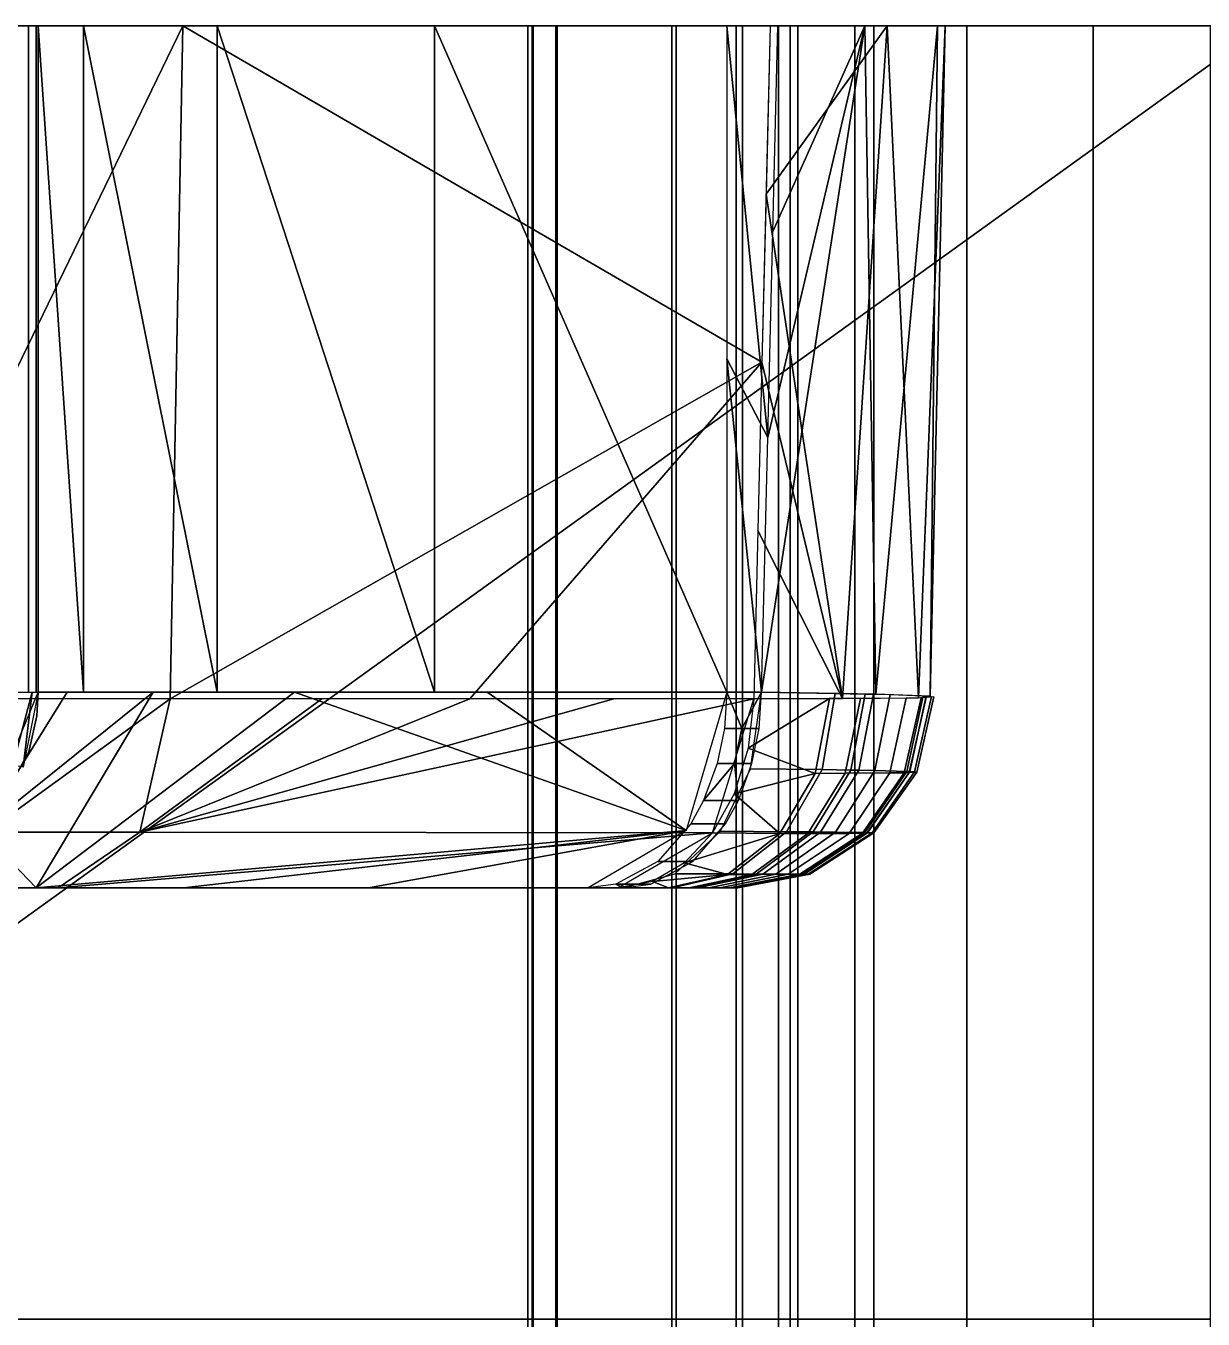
# Model space of a CAD drawing. Extents: x -48 to 59, y -19 to 0.
# Drawn here: x 50.604 to 53.609, y -3.247 to 0.053 of the extents above; entities that cross this region are included whole.
import ezdxf

# ---------------------------------------------------------------- set-up
doc = ezdxf.new("R2010")
doc.units = 0
doc.header["$MEASUREMENT"] = 0
doc.layers.add('IGES LEVEL 0', color=7, linetype='CONTINUOUS')

msp = doc.modelspace()

# ---------------------------------------------------------------- linework, layer by layer
at = {"layer": 'IGES LEVEL 0'}
for points in [[(51.8275, 0.0531, 20.7256), (51.8275, 0.0531, 20.7256), (45.7625, 0.0531, 21.5982), (49.3733, 0.0531, 20.1509)], [(45.7625, 0.0531, 21.5982), (45.7625, 0.0531, 21.5982), (51.8275, 0.0531, 20.7256), (46.2127, 0.0531, 23.3421)], [(48.9858, 0.0531, 0), (48.9858, 0.0531, 0), (50.6358, 0.0531, 3.3), (49.1358, 0.0531, 1.8)], [(50.6358, 0.0531, 3.3), (50.6358, 0.0531, 3.3), (48.9858, 0.0531, 0), (53.7636, 0.0531, 0)], [(49.179, -3.2469, 0), (49.179, -3.2469, 0), (53.7636, 0.0531, 0), (48.9858, 0.0531, 0)], [(53.7636, 0.0531, 0), (53.7636, 0.0531, 0), (49.179, -3.2469, 0), (53.803, -3.2469, 0)], [(50.1715, -1.6641, 19.599), (50.1715, -1.6641, 19.599), (49.3319, 0.0531, 20.174), (51.0049, 0.0531, 19.0971)], [(51.8275, 0.0531, 20.7256), (51.8275, 0.0531, 20.7256), (49.3733, 0.0531, 20.1509), (52.5039, 0.0531, 17.8292)], [(51.0049, 0.0531, 19.0971), (51.0049, 0.0531, 19.0971), (50.9723, -1.6641, 19.0458), (50.1715, -1.6641, 19.599)], [(50.4572, -3.271, 21.4746), (50.4962, 0.0531, 21.584), (54.1432, 0.0531, 18.7385), (54.0762, -3.271, 18.6437)], [(50.6107, -1.6469, 3.0267), (50.6107, 0.0531, 3.0267), (50.5501, 0.0531, 2.8003), (50.5501, -1.6469, 2.8003)], [(50.6306, -1.6469, 3.1751), (50.6306, 0.0531, 3.1751), (50.6107, 0.0531, 3.0267), (50.6107, -1.6469, 3.0267)], [(50.6358, -1.6469, 3.3), (50.6358, 0.0531, 3.3), (50.6306, 0.0531, 3.1751), (50.6306, -1.6469, 3.1751)], [(50.7511, -1.6469, 12.4853), (50.7511, -1.6469, 12.4853), (50.6358, 0.0531, 11.3147), (50.7511, 0.0531, 12.4853)], [(50.7511, -1.6469, 12.4853), (50.7511, -1.6469, 12.4853), (50.6358, -1.6469, 11.3147), (50.6358, 0.0531, 11.3147)], [(50.6358, 0.0531, 11.3147), (50.6358, 0.0531, 3.3), (50.6358, -1.6469, 3.3), (50.6358, -1.6469, 11.3147)], [(51.8858, 0.0531, 6), (51.8858, 0.0531, 6), (50.6358, 0.0531, 7.3074), (50.6358, 0.0531, 3.3)], [(53.6358, 0.0531, 7.75), (53.6358, 0.0531, 7.75), (50.6358, 0.0531, 11.3147), (50.6358, 0.0531, 7.3074)], [(58.5548, 0.0531, 10.5702), (58.5548, 0.0531, 10.5702), (52.3931, 0.0531, 15.5574), (50.6358, 0.0531, 11.3147)], [(50.6358, 0.0531, 7.3074), (50.6358, 0.0531, 7.3074), (51.8858, 0.0531, 6), (53.6358, 0.0531, 7.75)], [(50.6358, 0.0531, 3.3), (50.6358, 0.0531, 3.3), (53.6358, 0.0531, 4.25), (51.8858, 0.0531, 6)], [(58.5548, 0.0531, 10.5702), (58.5548, 0.0531, 10.5702), (50.6358, 0.0531, 11.3147), (53.6358, 0.0531, 7.75)], [(50.6358, 0.0531, 3.3), (50.6358, 0.0531, 3.3), (53.7636, 0.0531, 0), (59.3858, 0.0531, 3)], [(59.3858, 0.0531, 3), (59.3858, 0.0531, 3), (53.6358, 0.0531, 4.25), (50.6358, 0.0531, 3.3)], [(51.0925, -1.6469, 13.6108), (51.0925, -1.6469, 13.6108), (50.7511, 0.0531, 12.4853), (51.0925, 0.0531, 13.6108)], [(50.7511, 0.0531, 12.4853), (50.7511, 0.0531, 12.4853), (51.0925, -1.6469, 13.6108), (50.7511, -1.6469, 12.4853)], [(52.4831, -0.8055, 17.8084), (52.4831, -0.8055, 17.8084), (50.9723, -1.6641, 19.0458), (51.0049, 0.0531, 19.0971)], [(51.0049, 0.0531, 19.0971), (51.0049, 0.0531, 19.0971), (52.5039, 0.0531, 17.8292), (52.4831, -0.8055, 17.8084)], [(51.6469, -1.6469, 14.6481), (51.6469, -1.6469, 14.6481), (51.0925, 0.0531, 13.6108), (51.6469, 0.0531, 14.6481)], [(51.0925, 0.0531, 13.6108), (51.0925, 0.0531, 13.6108), (51.6469, -1.6469, 14.6481), (51.0925, -1.6469, 13.6108)], [(52.3931, -1.6469, 15.5574), (52.3931, -1.6469, 15.5574), (51.6469, 0.0531, 14.6481), (52.3931, 0.0531, 15.5574)], [(51.6469, 0.0531, 14.6481), (51.6469, 0.0531, 14.6481), (52.3931, -1.6469, 15.5574), (51.6469, -1.6469, 14.6481)], [(52.5039, 0.0531, 17.8292), (52.5039, 0.0531, 17.8292), (56.132, 0.0531, 16.2712), (51.8275, 0.0531, 20.7256)], [(51.8858, 0.0531, 6), (51.8858, -3.9469, 6), (51.8961, -3.9469, 5.8097), (51.8961, 0.0531, 5.8097)], [(51.8987, 0.0531, 6.2121), (51.8987, -3.9469, 6.2121), (51.8858, -3.9469, 6), (51.8858, 0.0531, 6)], [(51.8961, 0.0531, 5.8097), (51.8961, -3.9469, 5.8097), (51.9565, -3.9469, 5.5076), (51.9565, 0.0531, 5.5076)], [(51.9601, 0.0531, 6.5045), (51.9601, -3.9469, 6.5045), (51.8987, -3.9469, 6.2121), (51.8987, 0.0531, 6.2121)], [(51.9565, 0.0531, 5.5076), (51.9565, -3.9469, 5.5076), (52.2644, -3.9469, 4.9129), (52.2644, 0.0531, 4.9129)], [(52.253, 0.0531, 7.0726), (52.253, -3.9469, 7.0726), (51.9601, -3.9469, 6.5045), (51.9601, 0.0531, 6.5045)], [(52.4168, 0.0531, 7.2556), (52.4168, -3.9469, 7.2556), (52.253, -3.9469, 7.0726), (52.253, 0.0531, 7.0726)], [(52.2644, 0.0531, 4.9129), (52.2644, -3.9469, 4.9129), (52.4336, -3.9469, 4.7283), (52.4336, 0.0531, 4.7283)], [(52.3931, 0.0531, 15.5574), (52.3931, 0.0531, 15.5574), (52.4978, -0.997, 15.6621), (52.5233, 0.0531, 15.6876)], [(52.4978, -0.997, 15.6621), (52.4978, -0.997, 15.6621), (52.3931, 0.0531, 15.5574), (52.3931, -0.7969, 15.5574)], [(56.132, 0.0531, 16.2712), (56.132, 0.0531, 16.2712), (52.5233, 0.0531, 15.6876), (52.3931, 0.0531, 15.5574)], [(52.3931, 0.0531, 15.5574), (52.3931, 0.0531, 15.5574), (58.5548, 0.0531, 10.5702), (56.132, 0.0531, 16.2712)], [(52.5256, 0.0531, 7.3528), (52.5256, -3.9469, 7.3528), (52.4168, -3.9469, 7.2556), (52.4168, 0.0531, 7.2556)], [(52.4336, 0.0531, 4.7283), (52.4336, -3.9469, 4.7283), (52.5256, -3.9469, 4.6472), (52.5256, 0.0531, 4.6472)], [(52.7457, 0.0531, 15.971), (52.7457, 0.0531, 15.971), (52.4821, -1.6469, 15.6463), (52.4978, -0.997, 15.6621)], [(52.7457, 0.0531, 15.971), (52.7457, 0.0531, 15.971), (52.7735, -1.6526, 16.0574), (52.4821, -1.6469, 15.6463)], [(52.4935, -0.3762, 17.8188), (52.4935, -0.3762, 17.8188), (52.8027, 0.0531, 17.424), (52.5039, 0.0531, 17.8292)], [(52.6888, -1.6637, 17.5098), (52.6888, -1.6637, 17.5098), (52.8027, 0.0531, 17.424), (52.4935, -0.3762, 17.8188)], [(52.7457, 0.0531, 15.971), (52.7457, 0.0531, 15.971), (52.4978, -0.997, 15.6621), (52.5106, -0.472, 15.6748)], [(56.132, 0.0531, 16.2712), (56.132, 0.0531, 16.2712), (52.5039, 0.0531, 17.8292), (52.8027, 0.0531, 17.424)], [(52.5106, -0.472, 15.6748), (52.5106, -0.472, 15.6748), (52.5233, 0.0531, 15.6876), (52.7457, 0.0531, 15.971)], [(56.132, 0.0531, 16.2712), (56.132, 0.0531, 16.2712), (52.8027, 0.0531, 17.424), (52.5233, 0.0531, 15.6876)], [(52.5256, 0.0531, 4.6472), (52.5256, -3.9469, 4.6472), (52.5744, -3.9469, 4.6086), (52.5744, 0.0531, 4.6086)], [(52.5551, 0.0531, 7.3765), (52.5551, -3.9469, 7.3765), (52.5256, -3.9469, 7.3528), (52.5256, 0.0531, 7.3528)], [(52.7197, 0.0531, 7.4911), (52.7197, -3.9469, 7.4911), (52.5551, -3.9469, 7.3765), (52.5551, 0.0531, 7.3765)], [(52.5744, 0.0531, 4.6086), (52.5744, -3.9469, 4.6086), (52.7685, -3.9469, 4.48), (52.7685, 0.0531, 4.48)], [(52.8027, 0.0531, 17.424), (52.8027, 0.0531, 17.424), (52.6888, -1.6637, 17.5098), (52.883, -1.6615, 17.0451)], [(53.0061, 0.0531, 7.6328), (53.0061, -3.9469, 7.6328), (52.7197, -3.9469, 7.4911), (52.7197, 0.0531, 7.4911)], [(52.7735, -1.6526, 16.0574), (52.7735, -1.6526, 16.0574), (52.7457, 0.0531, 15.971), (52.9308, 0.0531, 16.4396)], [(52.7685, 0.0531, 4.48), (52.7685, -3.9469, 4.48), (53.3283, -3.9469, 4.2772), (53.3283, 0.0531, 4.2772)], [(52.9308, 0.0531, 16.4396), (52.9308, 0.0531, 16.4396), (52.9124, -1.6577, 16.542), (52.7735, -1.6526, 16.0574)], [(52.883, -1.6615, 17.0451), (52.883, -1.6615, 17.0451), (52.9506, 0.0531, 16.9428), (52.8027, 0.0531, 17.424)], [(52.9506, 0.0531, 16.9428), (52.9506, 0.0531, 16.9428), (52.883, -1.6615, 17.0451), (52.9124, -1.6577, 16.542)], [(52.9124, -1.6577, 16.542), (52.9124, -1.6577, 16.542), (52.9308, 0.0531, 16.4396), (52.9506, 0.0531, 16.9428)], [(53.627, 0.0531, 7.75), (53.627, -3.9469, 7.75), (53.0061, -3.9469, 7.6328), (53.0061, 0.0531, 7.6328)], [(53.3283, 0.0531, 4.2772), (53.3283, -3.9469, 4.2772), (53.7345, -3.9469, 4.2528), (53.7345, 0.0531, 4.2528)], [(52.6888, -1.6637, 17.5098), (52.6888, -1.6637, 17.5098), (52.4935, -0.3762, 17.8188), (52.4831, -0.8055, 17.8084)], [(52.4831, -0.8055, 17.8084), (52.4831, -0.8055, 17.8084), (51.7371, -1.6641, 18.4414), (50.9723, -1.6641, 19.0458)], [(52.4831, -0.8055, 17.8084), (52.4831, -0.8055, 17.8084), (52.4622, -1.6641, 17.7875), (51.7371, -1.6641, 18.4414)], [(52.3931, -0.7969, 15.5574), (52.3931, -0.7969, 15.5574), (52.4821, -1.6469, 15.6463), (52.4978, -0.997, 15.6621)], [(52.3931, -0.7969, 15.5574), (52.3931, -0.7969, 15.5574), (52.3931, -1.6469, 15.5574), (52.4821, -1.6469, 15.6463)], [(52.6888, -1.6637, 17.5098), (52.6888, -1.6637, 17.5098), (52.4831, -0.8055, 17.8084), (52.4726, -1.2348, 17.798)], [(52.4726, -1.2348, 17.798), (52.4726, -1.2348, 17.798), (52.4622, -1.6641, 17.7875), (52.6888, -1.6637, 17.5098)], [(50.4893, -2.0005, 11.3147), (50.4893, -2.0005, 11.3147), (50.7096, -1.6469, 12.2533), (50.9294, -1.6469, 13.1688)], [(50.4893, -2.0005, 11.3147), (50.4893, -2.0005, 11.3147), (50.6358, -1.6469, 11.3147), (50.7096, -1.6469, 12.2533)], [(50.9294, -1.6469, 13.1688), (50.9294, -1.6469, 13.1688), (50.6305, -2.1469, 13.8022), (50.4893, -2.0005, 11.3147)], [(50.5711, -1.8334, 3.0121), (50.5711, -1.8334, 3.0121), (50.575, -1.6469, 2.8774), (50.6205, -1.6469, 3.0865)], [(50.5711, -1.8334, 3.0121), (50.5711, -1.8334, 3.0121), (50.6205, -1.6469, 3.0865), (50.5977, -1.8383, 3.3)], [(50.5977, -1.8383, 3.3), (50.5977, -1.8383, 3.3), (50.6205, -1.6469, 3.0865), (50.6358, -1.6469, 3.3)], [(50.6305, -2.1469, 13.8022), (50.6305, -2.1469, 13.8022), (50.9294, -1.6469, 13.1688), (51.2897, -1.6469, 14.0387)], [(51.2897, -1.6469, 14.0387), (51.2897, -1.6469, 14.0387), (52.2896, -2.0005, 15.6609), (50.6305, -2.1469, 13.8022)], [(50.6358, -1.6469, 7.3074), (50.6358, -1.6469, 3.3), (50.6321, -1.7075, 3.3), (50.6321, -1.7075, 7.3074)], [(50.6358, -1.6469, 11.3147), (50.6358, -1.6469, 7.3074), (50.6321, -1.7075, 7.3074), (50.6321, -1.7075, 11.3147)], [(52.2896, -2.0005, 15.6609), (52.2896, -2.0005, 15.6609), (51.2897, -1.6469, 14.0387), (51.7817, -1.6469, 14.8414)], [(51.7817, -1.6469, 14.8414), (51.7817, -1.6469, 14.8414), (52.3931, -1.6469, 15.5574), (52.2896, -2.0005, 15.6609)], [(52.4314, -1.7399, 15.608), (52.4314, -1.7399, 15.608), (52.3931, -1.6469, 15.5574), (52.387, -1.7399, 15.5635)], [(52.4314, -1.7399, 15.608), (52.4314, -1.7399, 15.608), (52.4821, -1.6469, 15.6463), (52.3931, -1.6469, 15.5574)], [(52.4314, -1.7399, 15.608), (52.4314, -1.7399, 15.608), (52.4759, -1.7399, 15.6525), (52.4821, -1.6469, 15.6463)], [(52.6363, -1.845, 15.8988), (52.4539, -1.8426, 15.6745), (52.4821, -1.6469, 15.6463), (52.6703, -1.6503, 15.8761)], [(50.5026, -2.0048, 19.1994), (50.5026, -2.0048, 19.1994), (50.9724, -1.6641, 19.0457), (50.5763, -1.6641, 19.3288)], [(50.9724, -1.6641, 19.0457), (50.9724, -1.6641, 19.0457), (50.5026, -2.0048, 19.1994), (50.895, -2.0048, 18.9178)], [(50.895, -2.0048, 18.9178), (50.895, -2.0048, 18.9178), (51.3595, -1.6641, 18.7498), (50.9724, -1.6641, 19.0457)], [(50.895, -2.0048, 18.9178), (50.895, -2.0048, 18.9178), (51.7371, -1.6641, 18.4414), (51.3595, -1.6641, 18.7498)], [(50.895, -2.0048, 18.9178), (50.895, -2.0048, 18.9178), (52.1049, -1.6641, 18.1205), (51.7371, -1.6641, 18.4414)], [(50.895, -2.0048, 18.9178), (50.895, -2.0048, 18.9178), (52.4622, -1.6641, 17.7875), (52.1049, -1.6641, 18.1205)], [(50.895, -2.0048, 18.9178), (50.895, -2.0048, 18.9178), (52.3565, -2.0065, 17.6779), (52.4622, -1.6641, 17.7875)], [(52.6556, -1.6638, 17.56), (52.6556, -1.6638, 17.56), (52.4622, -1.6641, 17.7875), (52.4478, -1.7901, 17.7727)], [(52.4478, -1.7901, 17.7727), (52.4478, -1.7901, 17.7727), (52.6187, -1.8544, 17.5345), (52.6556, -1.6638, 17.56)], [(52.6187, -1.8544, 17.5345), (52.6954, -1.8541, 17.411), (52.7345, -1.6634, 17.4326), (52.6556, -1.6638, 17.56)], [(52.7099, -1.8461, 16.0232), (52.6363, -1.845, 15.8988), (52.6703, -1.6503, 15.8761), (52.7464, -1.652, 16.0038)], [(52.6954, -1.8541, 17.411), (52.8093, -1.8533, 17.1468), (52.8515, -1.6622, 17.1602), (52.7345, -1.6634, 17.4326)], [(52.7303, -1.8465, 16.0635), (52.7099, -1.8461, 16.0232), (52.7464, -1.652, 16.0038), (52.7676, -1.6525, 16.0452)], [(52.7712, -1.8473, 16.1552), (52.7303, -1.8465, 16.0635), (52.7676, -1.6525, 16.0452), (52.8099, -1.6536, 16.1394)], [(52.8525, -1.8493, 16.4316), (52.7712, -1.8473, 16.1552), (52.8099, -1.6536, 16.1394), (52.8945, -1.6566, 16.4235)], [(52.8093, -1.8533, 17.1468), (52.8464, -1.8527, 17.0065), (52.8895, -1.6613, 17.0155), (52.8515, -1.6622, 17.1602)], [(52.8464, -1.8527, 17.0065), (52.8586, -1.8524, 16.9419), (52.902, -1.6609, 16.9489), (52.8895, -1.6613, 17.0155)], [(52.8602, -1.8497, 16.4759), (52.8525, -1.8493, 16.4316), (52.8945, -1.6566, 16.4235), (52.9025, -1.657, 16.4691)], [(52.8586, -1.8524, 16.9419), (52.878, -1.8512, 16.7201), (52.9215, -1.6592, 16.7204), (52.902, -1.6609, 16.9489)], [(52.8725, -1.8503, 16.5755), (52.8602, -1.8497, 16.4759), (52.9025, -1.657, 16.4691), (52.9154, -1.6579, 16.5716)], [(52.878, -1.8512, 16.7201), (52.8725, -1.8503, 16.5755), (52.9154, -1.6579, 16.5716), (52.9215, -1.6592, 16.7204)], [(50.6321, -1.7075, 7.3074), (50.6321, -1.7075, 3.3), (50.6119, -1.7997, 3.3), (50.6119, -1.7997, 7.3074)], [(50.6321, -1.7075, 11.3147), (50.6321, -1.7075, 7.3074), (50.6119, -1.7997, 7.3074), (50.6119, -1.7997, 11.3147)], [(52.3687, -1.8296, 15.5818), (52.4132, -1.8296, 15.6263), (52.4314, -1.7399, 15.608), (52.387, -1.7399, 15.5635)], [(52.4132, -1.8296, 15.6263), (52.4576, -1.8296, 15.6707), (52.4759, -1.7399, 15.6525), (52.4314, -1.7399, 15.608)], [(50.6119, -1.7997, 7.3074), (50.6119, -1.7997, 3.3), (50.5143, -1.9737, 3.3), (50.5143, -1.9737, 7.3074)], [(50.6119, -1.7997, 11.3147), (50.6119, -1.7997, 7.3074), (50.5143, -1.9737, 7.3074), (50.5143, -1.9737, 11.3147)], [(52.6187, -1.8544, 17.5345), (52.6187, -1.8544, 17.5345), (52.4478, -1.7901, 17.7727), (52.4119, -1.9068, 17.7353)], [(52.4132, -1.8296, 15.6263), (52.4132, -1.8296, 15.6263), (52.3687, -1.8296, 15.5818), (52.3341, -1.9236, 15.6164)], [(52.4132, -1.8296, 15.6263), (52.4132, -1.8296, 15.6263), (52.3341, -1.9236, 15.6164), (52.423, -1.9236, 15.7054)], [(52.5459, -2.0035, 15.9589), (52.3772, -2.0023, 15.7511), (52.4539, -1.8426, 15.6745), (52.6363, -1.845, 15.8988)], [(52.423, -1.9236, 15.7054), (52.423, -1.9236, 15.7054), (52.4576, -1.8296, 15.6707), (52.4132, -1.8296, 15.6263)], [(52.6139, -2.004, 16.0742), (52.5459, -2.0035, 15.9589), (52.6363, -1.845, 15.8988), (52.7099, -1.8461, 16.0232)], [(52.6328, -2.0042, 16.1115), (52.6139, -2.004, 16.0742), (52.7099, -1.8461, 16.0232), (52.7303, -1.8465, 16.0635)], [(52.6706, -2.0046, 16.1964), (52.6328, -2.0042, 16.1115), (52.7303, -1.8465, 16.0635), (52.7712, -1.8473, 16.1552)], [(52.7456, -2.0056, 16.4522), (52.6706, -2.0046, 16.1964), (52.7712, -1.8473, 16.1552), (52.8525, -1.8493, 16.4316)], [(52.4119, -1.9068, 17.7353), (52.4119, -1.9068, 17.7353), (52.5289, -2.0081, 17.4724), (52.6187, -1.8544, 17.5345)], [(52.5289, -2.0081, 17.4724), (52.5998, -2.008, 17.3582), (52.6954, -1.8541, 17.411), (52.6187, -1.8544, 17.5345)], [(52.5998, -2.008, 17.3582), (52.7052, -2.0076, 17.1139), (52.8093, -1.8533, 17.1468), (52.6954, -1.8541, 17.411)], [(52.7052, -2.0076, 17.1139), (52.7396, -2.0073, 16.9841), (52.8464, -1.8527, 17.0065), (52.8093, -1.8533, 17.1468)], [(52.7396, -2.0073, 16.9841), (52.7509, -2.0071, 16.9243), (52.8586, -1.8524, 16.9419), (52.8464, -1.8527, 17.0065)], [(52.7527, -2.0058, 16.4932), (52.7456, -2.0056, 16.4522), (52.8525, -1.8493, 16.4316), (52.8602, -1.8497, 16.4759)], [(52.7509, -2.0071, 16.9243), (52.769, -2.0065, 16.7191), (52.878, -1.8512, 16.7201), (52.8586, -1.8524, 16.9419)], [(52.764, -2.0061, 16.5854), (52.7527, -2.0058, 16.4932), (52.8602, -1.8497, 16.4759), (52.8725, -1.8503, 16.5755)], [(52.769, -2.0065, 16.7191), (52.764, -2.0061, 16.5854), (52.8725, -1.8503, 16.5755), (52.878, -1.8512, 16.7201)], [(52.5289, -2.0081, 17.4724), (52.5289, -2.0081, 17.4724), (52.4119, -1.9068, 17.7353), (52.3565, -2.0065, 17.6779)], [(52.3011, -1.9834, 15.6494), (52.39, -1.9834, 15.7383), (52.423, -1.9236, 15.7054), (52.3341, -1.9236, 15.6164)], [(50.895, -2.0048, 18.9178), (50.5026, -2.0048, 19.1994), (50.3036, -2.1469, 18.9125), (50.6868, -2.1469, 18.6375)], [(50.4893, -2.0005, 11.3147), (50.4893, -2.0005, 11.3147), (50.6305, -2.1469, 13.8022), (50.3572, -2.1469, 12.997)], [(52.2896, -2.0005, 15.6609), (52.2896, -2.0005, 15.6609), (51.0066, -2.1469, 14.5647), (50.6305, -2.1469, 13.8022)], [(52.3565, -2.0065, 17.6779), (52.3565, -2.0065, 17.6779), (50.895, -2.0048, 18.9178), (50.6868, -2.1469, 18.6375)], [(50.6868, -2.1469, 18.6375), (50.6868, -2.1469, 18.6375), (52.1155, -2.1469, 17.4276), (52.3565, -2.0065, 17.6779)], [(52.2896, -2.0005, 15.6609), (52.2896, -2.0005, 15.6609), (51.479, -2.1469, 15.2717), (51.0066, -2.1469, 14.5647)], [(52.2896, -2.0005, 15.6609), (52.2896, -2.0005, 15.6609), (52.0396, -2.1469, 15.9109), (51.479, -2.1469, 15.2717)], [(52.2175, -2.079, 15.733), (52.3064, -2.079, 15.8219), (52.39, -1.9834, 15.7383), (52.3011, -1.9834, 15.6494)], [(52.4088, -2.1111, 16.0502), (52.2604, -2.1109, 15.868), (52.3772, -2.0023, 15.7511), (52.5459, -2.0035, 15.9589)], [(52.5289, -2.0081, 17.4724), (52.5289, -2.0081, 17.4724), (52.3565, -2.0065, 17.6779), (52.2855, -2.0828, 17.6041)], [(52.2855, -2.0828, 17.6041), (52.2855, -2.0828, 17.6041), (52.395, -2.1122, 17.3799), (52.5289, -2.0081, 17.4724)], [(52.395, -2.1122, 17.3799), (52.4573, -2.1122, 17.2795), (52.5998, -2.008, 17.3582), (52.5289, -2.0081, 17.4724)], [(52.4686, -2.1113, 16.1513), (52.4088, -2.1111, 16.0502), (52.5459, -2.0035, 15.9589), (52.6139, -2.004, 16.0742)], [(52.4573, -2.1122, 17.2795), (52.5499, -2.1121, 17.0647), (52.7052, -2.0076, 17.1139), (52.5998, -2.008, 17.3582)], [(52.4853, -2.1113, 16.184), (52.4686, -2.1113, 16.1513), (52.6139, -2.004, 16.0742), (52.6328, -2.0042, 16.1115)], [(52.5185, -2.1114, 16.2586), (52.4853, -2.1113, 16.184), (52.6328, -2.0042, 16.1115), (52.6706, -2.0046, 16.1964)], [(52.5848, -2.1116, 16.4832), (52.5185, -2.1114, 16.2586), (52.6706, -2.0046, 16.1964), (52.7456, -2.0056, 16.4522)], [(52.5499, -2.1121, 17.0647), (52.58, -2.112, 16.9506), (52.7396, -2.0073, 16.9841), (52.7052, -2.0076, 17.1139)], [(52.58, -2.112, 16.9506), (52.5899, -2.112, 16.8981), (52.7509, -2.0071, 16.9243), (52.7396, -2.0073, 16.9841)], [(52.5911, -2.1117, 16.5192), (52.5848, -2.1116, 16.4832), (52.7456, -2.0056, 16.4522), (52.7527, -2.0058, 16.4932)], [(52.5899, -2.112, 16.8981), (52.6056, -2.1119, 16.7177), (52.769, -2.0065, 16.7191), (52.7509, -2.0071, 16.9243)], [(52.6011, -2.1118, 16.6002), (52.5911, -2.1117, 16.5192), (52.7527, -2.0058, 16.4932), (52.764, -2.0061, 16.5854)], [(52.6056, -2.1119, 16.7177), (52.6011, -2.1118, 16.6002), (52.764, -2.0061, 16.5854), (52.769, -2.0065, 16.7191)], [(52.1104, -2.1368, 15.8401), (52.1993, -2.1368, 15.929), (52.3064, -2.079, 15.8219), (52.2175, -2.079, 15.733)], [(52.2541, -2.1469, 16.1531), (52.1285, -2.1469, 15.9998), (52.2604, -2.1109, 15.868), (52.4088, -2.1111, 16.0502)], [(52.395, -2.1122, 17.3799), (52.395, -2.1122, 17.3799), (52.2855, -2.0828, 17.6041), (52.2034, -2.1306, 17.5188)], [(52.3048, -2.1469, 16.2383), (52.2541, -2.1469, 16.1531), (52.4088, -2.1111, 16.0502), (52.4686, -2.1113, 16.1513)], [(52.2971, -2.1469, 17.191), (52.3751, -2.1469, 17.0094), (52.5499, -2.1121, 17.0647), (52.4573, -2.1122, 17.2795)], [(52.3189, -2.1469, 16.2659), (52.3048, -2.1469, 16.2383), (52.4686, -2.1113, 16.1513), (52.4853, -2.1113, 16.184)], [(52.3472, -2.1469, 16.3287), (52.3189, -2.1469, 16.2659), (52.4853, -2.1113, 16.184), (52.5185, -2.1114, 16.2586)], [(52.4036, -2.1469, 16.5182), (52.3472, -2.1469, 16.3287), (52.5185, -2.1114, 16.2586), (52.5848, -2.1116, 16.4832)], [(52.3751, -2.1469, 17.0094), (52.4004, -2.1469, 16.9129), (52.58, -2.112, 16.9506), (52.5499, -2.1121, 17.0647)], [(52.4004, -2.1469, 16.9129), (52.4087, -2.1469, 16.8685), (52.5899, -2.112, 16.8981), (52.58, -2.112, 16.9506)], [(52.409, -2.1469, 16.5485), (52.4036, -2.1469, 16.5182), (52.5848, -2.1116, 16.4832), (52.5911, -2.1117, 16.5192)], [(52.4087, -2.1469, 16.8685), (52.4217, -2.1469, 16.7161), (52.6056, -2.1119, 16.7177), (52.5899, -2.112, 16.8981)], [(52.4176, -2.1469, 16.6169), (52.409, -2.1469, 16.5485), (52.5911, -2.1117, 16.5192), (52.6011, -2.1118, 16.6002)], [(52.4217, -2.1469, 16.7161), (52.4176, -2.1469, 16.6169), (52.6011, -2.1118, 16.6002), (52.6056, -2.1119, 16.7177)], [(52.1104, -2.1368, 15.8401), (52.1104, -2.1368, 15.8401), (52.0396, -2.1469, 15.9109), (52.1285, -2.1469, 15.9998)], [(52.1104, -2.1368, 15.8401), (52.1104, -2.1368, 15.8401), (52.1285, -2.1469, 15.9998), (52.1993, -2.1368, 15.929)], [(52.2445, -2.1469, 17.2759), (52.2445, -2.1469, 17.2759), (52.2034, -2.1306, 17.5188), (52.1155, -2.1469, 17.4276)], [(52.2034, -2.1306, 17.5188), (52.2034, -2.1306, 17.5188), (52.2445, -2.1469, 17.2759), (52.395, -2.1122, 17.3799)], [(52.2445, -2.1469, 17.2759), (52.2971, -2.1469, 17.191), (52.4573, -2.1122, 17.2795), (52.395, -2.1122, 17.3799)], [(52.0396, -2.1469, 15.9109), (52.0396, -2.1469, 15.9109), (45.4692, -2.1469, 14.5557), (43.5394, -2.1469, 17.7669)], [(43.5394, -2.1469, 17.7669), (43.5394, -2.1469, 17.7669), (52.1285, -2.1469, 15.9998), (52.0396, -2.1469, 15.9109)], [(43.5394, -2.1469, 17.7669), (43.5394, -2.1469, 17.7669), (52.2666, -2.1469, 17.2425), (52.1285, -2.1469, 15.9998)], [(43.5394, -2.1469, 17.7669), (43.5394, -2.1469, 17.7669), (52.1155, -2.1469, 17.4276), (52.2666, -2.1469, 17.2425)], [(43.5394, -2.1469, 17.7669), (43.5394, -2.1469, 17.7669), (45.6319, -2.1469, 21.055), (52.1155, -2.1469, 17.4276)], [(45.4692, -2.1469, 14.5557), (45.4692, -2.1469, 14.5557), (52.0396, -2.1469, 15.9109), (50.1358, -2.1469, 11.3147)], [(53.803, -3.2469, 0), (49.179, -3.2469, 0), (49.179, -3.3318, 0.0052), (53.803, -3.3318, 0.0052)]]:
    msp.add_3dface(points, dxfattribs=at)

doc.saveas('drawing.dxf')
